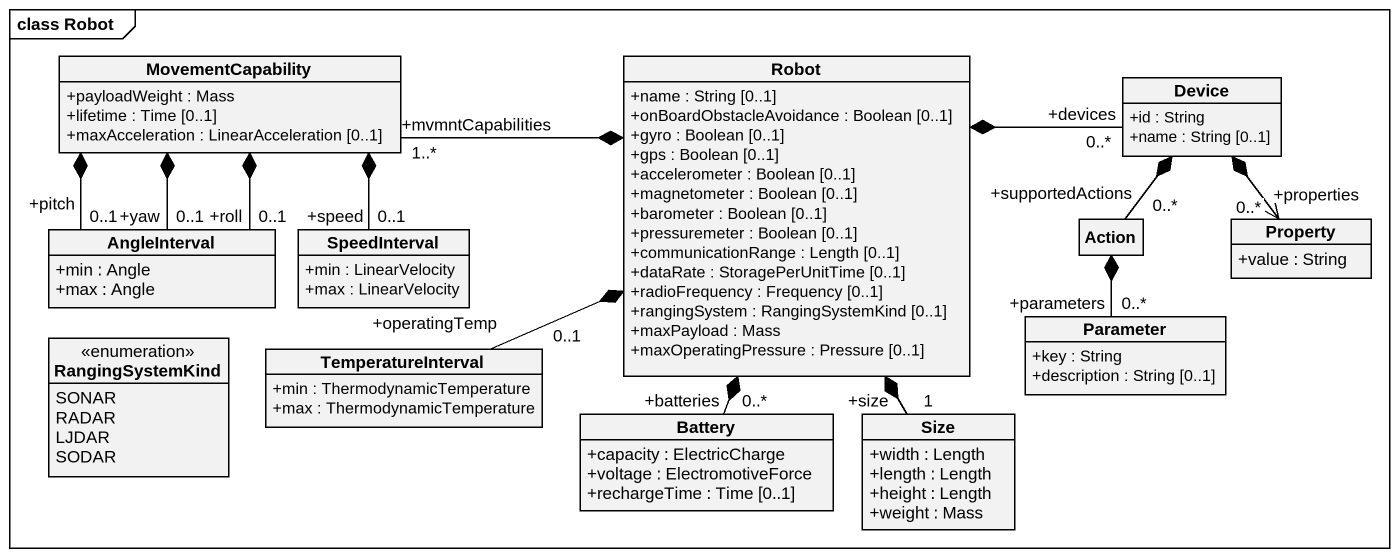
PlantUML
@startuml
mainframe class Robot
hide circle
hide empty members
skinparam classAttributeIconSize 0
class MovementCapability {
  +payloadWeight : Mass
  +lifetime : Time [0..1]
  +maxAcceleration : LinearAcceleration [0..1]
}
class Robot {
  +name : String [0..1]
  +onBoardObstacleAvoidance : Boolean [0..1]
  +gyro : Boolean [0..1]
  +gps : Boolean [0..1]
  +accelerometer : Boolean [0..1]
  +magnetometer : Boolean [0..1]
  +barometer : Boolean [0..1]
  +pressuremeter : Boolean [0..1]
  +communicationRange : Length [0..1]
  +dataRate : StoragePerUnitTime [0..1]
  +radioFrequency : Frequency [0..1]
  +rangingSystem : RangingSystemKind [0..1]
  +maxPayload : Mass
  +maxOperatingPressure : Pressure [0..1]
}
class Device {
  +id : String
  +name : String [0..1]
}
class AngleInterval {
  +min : Angle
  +max : Angle
}
class SpeedInterval {
  +min : LinearVelocity
  +max : LinearVelocity
}
class "Action" as Action_
class Property {
  +value : String
}
class Parameter {
  +key : String
  +description : String [0..1]
}
enum RangingSystemKind {
  SONAR
  RADAR
  LJDAR
  SODAR
}
class TemperatureInterval {
  +min : ThermodynamicTemperature
  +max : ThermodynamicTemperature
}
class Battery {
  +capacity : ElectricCharge
  +voltage : ElectromotiveForce
  +rechargeTime : Time [0..1]
}
class Size {
  +width : Length
  +length : Length
  +height : Length
  +weight : Mass
}
MovementCapability *-- "+roll\n0..1" AngleInterval
MovementCapability *-- "+pitch\n0..1" AngleInterval
MovementCapability *-- "+yaw\n0..1" AngleInterval
MovementCapability *-- "+speed\n0..1" SpeedInterval
Robot *-left- "+mvmntCapabilities\n1..*" MovementCapability
Robot *-right- "+devices\n0..*" Device
Robot *-left- "+operatingTemp\n0..1" TemperatureInterval
Robot *-- "+batteries\n0..*" Battery
Robot *-- "+size\n1" Size
Device *-- "+supportedActions\n0..*" Action_
Device *--> "+properties\n0..*" Property
Action_ *-- "+parameters\n0..*" Parameter
@enduml
